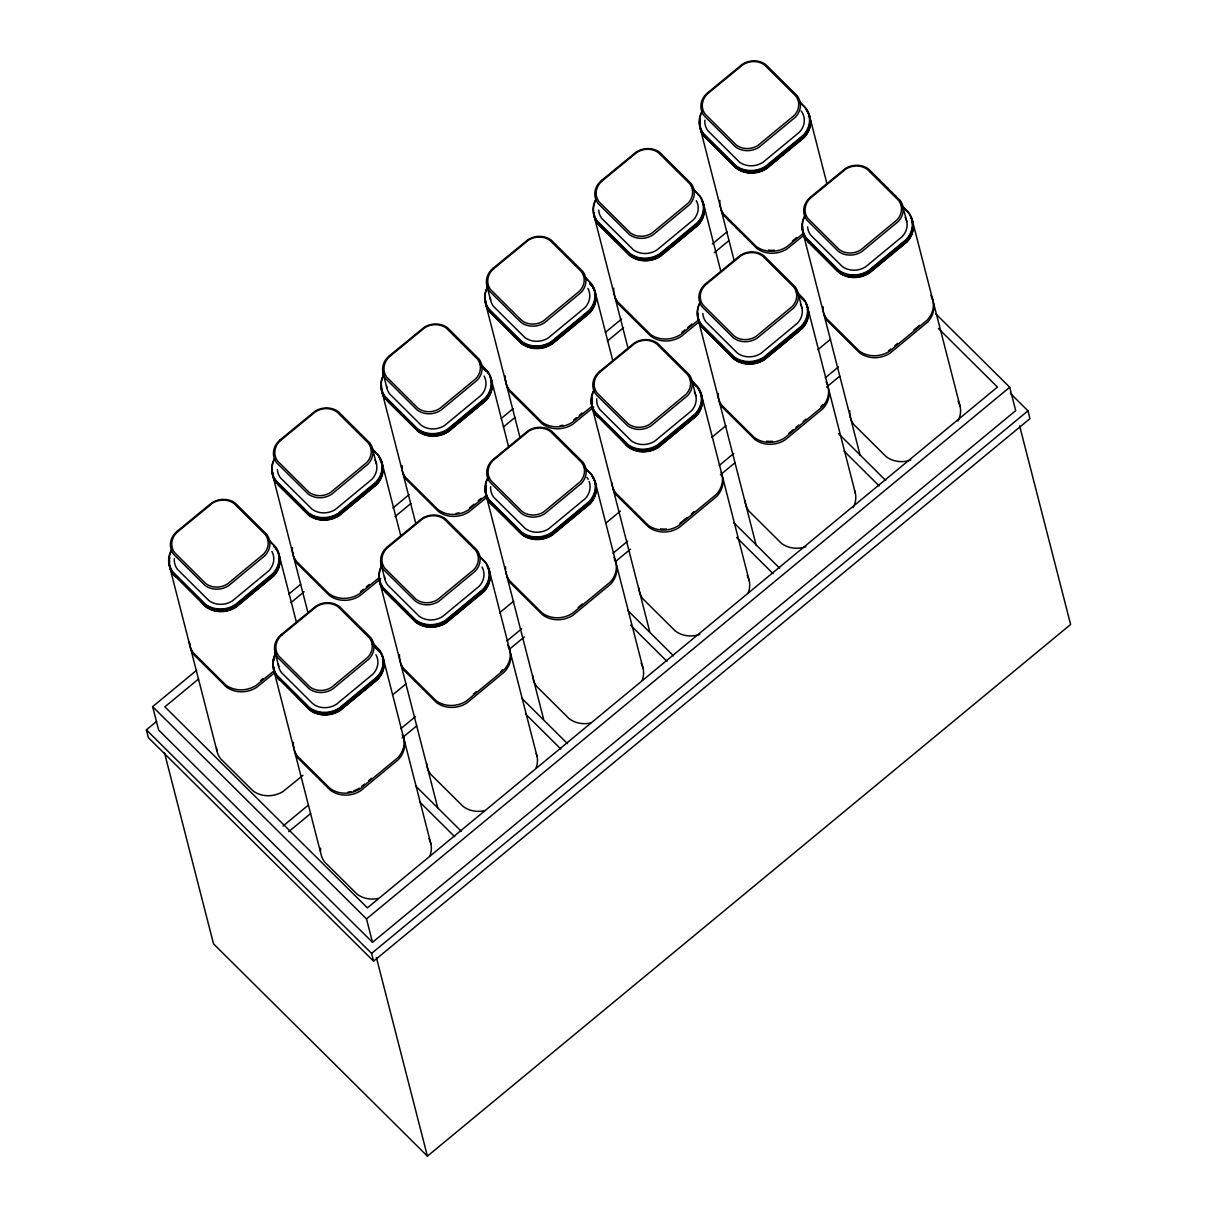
<?xml version="1.0" encoding="UTF-8"?>
<svg xmlns="http://www.w3.org/2000/svg" width="1217" height="1217" viewBox="0 0 1217 1217"><rect width="100%" height="100%" fill="white"/><g stroke="black" fill="none" stroke-linecap="round" stroke-linejoin="round"><path stroke-width="1.5" d="M271.056 577.756L273.293 575.671A24.72 21.952 -14.4 0 0 279.012 565.16M374.121 486.298L376.342 484.214M587.066 314.731L589.287 312.647M695.485 226.94L697.706 224.856A24.72 21.952 -14.4 0 0 702.574 217.174M801.592 139.24L803.813 137.141A24.72 21.952 -14.4 0 0 805.791 134.768M375.155 681.094L377.666 679.056A25.161 22.347 -14.4 0 0 379.917 651.643M481.263 593.394L483.499 591.31A24.72 21.952 -14.4 0 0 488.367 583.628M587.37 505.679L589.606 503.595A24.72 21.952 -14.4 0 0 591.584 501.221M693.477 417.979L695.698 415.895A24.72 21.952 -14.4 0 0 701.433 405.383M799.584 330.279L802.079 328.24A25.161 22.347 -14.4 0 0 807.175 305.954M344.152 511.064L338.798 515.247A24.72 21.952 -14.4 0 1 308.981 514.791L276.639 482.693A24.72 21.952 -14.4 0 1 273.855 477.642M348.427 507.535L359.852 498.088M362.696 495.73L365.556 493.372M369.831 489.842L372.691 487.485M557.097 339.497L551.742 343.681A24.72 21.952 -14.4 0 1 548.943 345.248M561.372 335.953L572.796 326.521M575.641 324.163L578.501 321.805M582.776 318.261L585.636 315.903M245.378 598.992L235.748 606.705A24.72 21.952 -14.4 0 1 208.457 607.907M248.238 596.634L252.512 593.09M256.787 589.56L259.647 587.202M262.507 584.845L266.782 581.3M456.162 424.763L447.962 431.305A24.72 21.952 -14.4 0 1 418.131 430.848L413.248 426.269M459.022 422.405L463.297 418.861M466.157 416.503L470.431 412.959M473.291 410.601L477.566 407.071M480.426 404.713L483.271 402.355M662.657 254.064L665.516 251.706M669.791 248.162L672.651 245.804M676.926 242.274L688.35 232.843M691.195 230.469L694.055 228.111M771.624 164.006L766.269 168.174A24.72 21.952 -14.4 0 1 747.801 172.282M774.484 161.648L778.758 158.104M781.618 155.746L785.893 152.201M788.738 149.843L793.028 146.314M795.872 143.956L800.162 140.411M935.736 313.819L1009.714 387.265L1015.708 410.646L372.508 942.323L158.636 730.033L152.627 706.636L196.591 670.308M288.901 594.002L300.614 584.312M392.924 508.021L409.034 494.695M501.343 418.389L513.072 408.699M605.366 332.408L621.491 319.082M712.325 243.993L726.975 231.884M198.584 678.964L164.888 706.818L367.412 907.867L997.453 387.067L938.444 328.484M290.893 602.674L304.083 591.766M394.932 516.677L411.042 503.351M503.351 427.045L515.08 417.355M607.389 341.064L623.5 327.738M714.349 252.649L728.998 240.54M1010.429 393.426L1027.969 410.829L1029.962 418.633L373.589 961.187L148.383 737.639L146.39 729.835L156.643 721.362M360.582 591.645L363.442 589.302M366.287 586.944L369.131 584.586M378.837 577.969L359.167 593.972A25.161 22.347 -14.4 0 1 328.818 593.5L296.4 561.326A25.161 22.347 -14.4 0 1 292.384 547.544M380.769 578.729L359.669 595.919A25.161 22.347 -14.4 0 1 329.32 595.448L296.902 563.273A25.161 22.347 -14.4 0 1 292.856 552.427M573.526 420.078L576.371 417.72M579.231 415.377L582.076 413.019M591.781 406.387L572.112 422.39A25.161 22.347 -14.4 0 1 541.763 421.934L509.345 389.759A25.161 22.347 -14.4 0 1 505.329 375.962M260.377 680.759L263.222 678.401M469.747 507.702L474.022 504.173M478.281 500.643L481.126 498.285M681.961 332.287L684.806 329.929M687.651 327.586L691.91 324.057M792.328 241.057L796.603 237.528M274.357 670.613L256.118 685.43A25.161 22.347 -14.4 0 1 225.769 684.973L193.351 652.799A25.161 22.347 -14.4 0 1 189.304 641.952M486.572 495.197L468.332 510.014A25.161 22.347 -14.4 0 1 437.983 509.558L405.565 477.383A25.161 22.347 -14.4 0 1 401.519 466.537M698.771 319.782L680.531 334.614A25.161 22.347 -14.4 0 1 650.182 334.143L617.764 301.968A25.161 22.347 -14.4 0 1 613.748 288.186M803.448 233.253L786.638 246.899A25.161 22.347 -14.4 0 1 756.289 246.442L723.872 214.268A25.161 22.347 -14.4 0 1 719.856 200.47M593.713 407.163L572.614 424.353A25.161 22.347 -14.4 0 1 542.265 423.881L509.847 391.707A25.161 22.347 -14.4 0 1 505.8 380.86M274.859 672.56L256.62 687.377A25.161 22.347 -14.4 0 1 226.271 686.92L193.853 654.746A25.161 22.347 -14.4 0 1 189.806 643.899M487.059 497.144L468.834 511.977A25.161 22.347 -14.4 0 1 438.47 511.505L406.067 479.331A25.161 22.347 -14.4 0 1 402.036 465.533M699.273 321.729L681.033 336.561A25.161 22.347 -14.4 0 1 650.684 336.09L618.266 303.915A25.161 22.347 -14.4 0 1 614.22 293.069M803.95 235.2L787.14 248.846A25.161 22.347 -14.4 0 1 756.791 248.39L724.374 216.215A25.161 22.347 -14.4 0 1 720.327 205.369M346.617 704.689L339.847 710.043A24.72 21.952 -14.4 0 1 310.016 709.587L297.054 697.006M349.477 702.331L353.751 698.786M356.611 696.428L360.886 692.884M363.746 690.526L368.021 686.997M370.881 684.639L373.741 682.281M451.294 618.16L445.954 622.343A24.72 21.952 -14.4 0 1 443.155 623.91M454.154 615.802L465.563 606.37M469.853 602.826L472.698 600.468M476.988 596.923L479.833 594.565M560.261 528.087L564.536 524.557M567.396 522.199L571.671 518.655M574.53 516.297L578.805 512.753M581.665 510.395L584.51 508.037M669.213 438.029L658.154 446.928A24.72 21.952 -14.4 0 1 639.686 451.035M672.073 435.671L676.348 432.126M679.208 429.768L683.482 426.239M686.342 423.881L690.617 420.337M773.89 351.5L764.261 359.213M778.18 347.971L781.025 345.598M783.885 343.24L795.294 333.808M879.739 264.013L869.06 272.593A24.72 21.952 -14.4 0 1 856.981 276.807M882.462 261.761L886.554 258.384M890.646 254.992L893.4 252.725M897.507 249.318L906.604 241.559A24.72 21.952 -14.4 0 0 911.472 233.877M375.399 681.17L340.03 710.165A25.161 22.347 -14.4 0 1 309.681 709.694L307.46 707.777M799.828 330.355L764.459 359.334A25.161 22.347 -14.4 0 1 734.094 358.878L703.593 328.879M393.167 694.466L406.022 683.848M606.112 522.899L620.396 511.094M302.972 775.305L283.302 791.309A25.161 22.347 -14.4 0 1 252.953 790.852L220.536 758.678A25.161 22.347 -14.4 0 1 216.489 747.831M499.472 612.881L513.757 601.076M711.686 437.466L725.956 425.661M817.794 349.766L830.633 339.132M283.029 826.039L307.901 805.471M400.834 728.648L415.484 716.554M506.941 640.948L521.576 628.854M613.049 553.248L627.683 541.139M719.156 465.533L733.79 453.439M825.263 377.833L838.437 366.941M288.703 831.667L310.654 813.519M402.127 737.913L416.762 725.819M509.695 648.996L524.329 636.902M615.787 561.296L630.421 549.186M720.434 474.797L735.068 462.688M826.541 387.082L839.715 376.205M361.632 786.441L364.476 784.098M368.751 780.569L371.596 778.211M473.428 694.04L476.273 691.682M578.105 607.496L582.38 603.967M679.953 523.325L687.057 517.438M691.332 513.909L694.177 511.566M788.905 433.267L793.165 429.738M796.009 427.38L798.854 425.037M803.129 421.508L805.973 419.15M894.921 345.628L897.644 343.377M913.997 329.868L919.474 325.335M372.508 942.323L366.5 918.926L1009.714 387.265M373.589 961.187L371.596 953.398L1027.969 410.829M164.417 752.532L213.538 943.86L427.41 1156.15L1070.61 624.473L1019.603 425.798M836.672 270.341L839 272.638A25.161 22.347 -14.4 0 0 869.349 273.11L906.984 242A25.161 22.347 -14.4 0 0 910.848 217.052M625.781 444.661L628.002 446.578A25.161 22.347 -14.4 0 0 658.351 447.05L695.972 415.94A25.161 22.347 -14.4 0 0 698.239 388.512M205.932 606.249L201.048 601.685M203.361 604.453L205.582 606.37A25.161 22.347 -14.4 0 0 235.931 606.827L273.566 575.732A25.161 22.347 -14.4 0 0 275.833 548.304M798.641 100.615L805.928 108.146A25.161 22.347 -14.4 0 1 803.676 135.574L766.041 166.668A25.161 22.347 -14.4 0 1 735.692 166.212L703.274 134.037A25.161 22.347 -14.4 0 1 701.859 111.645M799.599 102.03L805.517 108.176A24.72 21.952 -14.4 0 1 803.296 135.133L765.752 166.166A24.72 21.952 -14.4 0 1 735.935 165.71L703.593 133.596A24.72 21.952 -14.4 0 1 702.194 111.614M902.771 206.373L908.719 212.564A25.161 22.347 -14.4 0 1 906.452 239.977L868.832 271.087A25.161 22.347 -14.4 0 1 838.483 270.63L806.065 238.441A25.161 22.347 -14.4 0 1 804.65 216.063M902.39 206.449L908.308 212.595A24.72 21.952 -14.4 0 1 906.087 239.551L868.542 270.585A24.72 21.952 -14.4 0 1 838.711 270.128L806.369 238.015A24.72 21.952 -14.4 0 1 804.985 216.033M901.843 206.662L904.535 209.339M731.569 163.154L734.262 165.831M816.85 250.2L806.901 240.038A24.72 21.952 -14.4 0 1 803.311 232.234M834.345 267.573L839.228 272.136A24.72 21.952 -14.4 0 0 850.592 276.7M808.392 242.259L836.779 270.722M692.534 188.331L699.821 195.846A25.161 22.347 -14.4 0 1 697.569 223.274L659.933 254.383A25.161 22.347 -14.4 0 1 629.585 253.912L597.167 221.737A25.161 22.347 -14.4 0 1 595.752 199.36M796.633 291.654L803.92 299.184A25.161 22.347 -14.4 0 1 801.668 326.612L764.033 357.707A25.161 22.347 -14.4 0 1 733.684 357.25L701.266 325.076A25.161 22.347 -14.4 0 1 699.851 302.683M693.492 189.73L699.41 195.891A24.72 21.952 -14.4 0 1 697.189 222.833L659.644 253.866A24.72 21.952 -14.4 0 1 629.828 253.41L597.486 221.311A24.72 21.952 -14.4 0 1 596.102 199.314M796.253 291.73L803.509 299.215A24.72 21.952 -14.4 0 1 801.288 326.171L763.744 357.205A24.72 21.952 -14.4 0 1 733.927 356.748L701.585 324.635A24.72 21.952 -14.4 0 1 700.186 302.653M798.398 294.62L804.437 301.207M797.15 293.677L802.535 299.032M838.528 433.602L885.717 480.441M844.081 451.081L879.13 485.887M625.462 250.869L630.345 255.433A24.72 21.952 -14.4 0 0 648.098 260.088M720.129 344.837L734.444 358.756A24.72 21.952 -14.4 0 0 761.462 360.78M690.526 379.369L697.813 386.884A25.161 22.347 -14.4 0 1 695.561 414.312L657.925 445.422A25.161 22.347 -14.4 0 1 627.576 444.95L595.159 412.776A25.161 22.347 -14.4 0 1 593.744 390.398M690.145 379.43L697.402 386.93A24.72 21.952 -14.4 0 1 695.181 413.871L657.636 444.905A24.72 21.952 -14.4 0 1 627.82 444.448L595.478 412.35A24.72 21.952 -14.4 0 1 594.094 390.353M693.644 383.659L696.337 386.337M693.736 384.055L696.428 386.732M584.403 276.411L591.401 283.637A25.161 22.347 -14.4 0 1 589.15 311.065L551.514 342.16A25.161 22.347 -14.4 0 1 521.165 341.703L488.747 309.529A25.161 22.347 -14.4 0 1 487.332 287.151M585.301 277.735L590.99 283.683A24.72 21.952 -14.4 0 1 588.769 310.624L551.225 341.658A24.72 21.952 -14.4 0 1 521.393 341.201L489.067 309.103A24.72 21.952 -14.4 0 1 487.667 287.106M733.76 522.641L779.61 568.156M736.62 537.458L773.023 573.587M623.454 441.908L626.147 444.57M480.319 363.731L487.621 371.261A25.161 22.347 -14.4 0 1 485.355 398.689L447.734 429.784A25.161 22.347 -14.4 0 1 417.37 429.327L384.968 397.153A25.161 22.347 -14.4 0 1 383.553 374.775M584.419 467.069L591.721 474.6A25.161 22.347 -14.4 0 1 589.454 502.012L551.818 533.122A25.161 22.347 -14.4 0 1 521.469 532.65L489.051 500.476A25.161 22.347 -14.4 0 1 487.652 478.098M479.939 363.807L487.211 371.307A24.72 21.952 -14.4 0 1 484.99 398.248L447.445 429.282A24.72 21.952 -14.4 0 1 417.614 428.825L385.272 396.727A24.72 21.952 -14.4 0 1 383.887 374.73M585.377 468.469L591.295 474.63A24.72 21.952 -14.4 0 1 589.074 501.571L551.544 532.605A24.72 21.952 -14.4 0 1 521.713 532.148L489.371 500.05A24.72 21.952 -14.4 0 1 487.987 478.068M480.745 365.359L486.237 371.109M483.149 368.492L485.842 371.17M627.668 610.341L673.503 655.857M630.512 625.158L666.916 661.303M517.347 529.608L522.23 534.172A24.72 21.952 -14.4 0 0 546.281 537.442M387.28 400.956L417.796 430.955A25.161 22.347 -14.4 0 0 448.145 431.411L485.781 400.317A25.161 22.347 -14.4 0 0 489.645 375.368M371.17 447.689L378.457 455.204A25.161 22.347 -14.4 0 1 376.205 482.632L338.569 513.741A25.161 22.347 -14.4 0 1 308.22 513.27L275.803 481.095A25.161 22.347 -14.4 0 1 274.388 458.718M372.128 449.088L378.046 455.249A24.72 21.952 -14.4 0 1 375.825 482.191L338.28 513.224A24.72 21.952 -14.4 0 1 308.464 512.768L276.122 480.669A24.72 21.952 -14.4 0 1 274.723 458.672M478.311 554.769L485.613 562.3A25.161 22.347 -14.4 0 1 483.347 589.728L445.726 620.822A25.161 22.347 -14.4 0 1 415.362 620.366L382.959 588.191A25.161 22.347 -14.4 0 1 381.545 565.814M479.285 556.184L485.203 562.345A24.72 21.952 -14.4 0 1 482.982 589.287L445.437 620.32A24.72 21.952 -14.4 0 1 415.606 619.864L383.264 587.765A24.72 21.952 -14.4 0 1 381.879 565.768M521.561 698.056L567.396 743.557M525.759 714.196L560.824 749.003M278.13 484.898L308.631 514.897A25.161 22.347 -14.4 0 0 338.995 515.369L376.616 484.26A25.161 22.347 -14.4 0 0 378.883 456.847M401.823 607.968L383.781 589.773A24.72 21.952 -14.4 0 1 380.997 584.723M411.24 617.323L416.123 621.887A24.72 21.952 -14.4 0 0 440.174 625.142M385.272 591.994L415.788 621.993A25.161 22.347 -14.4 0 0 446.137 622.45L483.773 591.356A25.161 22.347 -14.4 0 0 487.637 566.407M268.12 539.146L275.407 546.676A25.161 22.347 -14.4 0 1 273.156 574.089L235.52 605.199A25.161 22.347 -14.4 0 1 205.171 604.743L172.753 572.553A25.161 22.347 -14.4 0 1 171.338 550.175M373.558 643.823L379.506 650A25.161 22.347 -14.4 0 1 377.24 677.428L339.619 708.537A25.161 22.347 -14.4 0 1 309.27 708.066L276.852 675.891A25.161 22.347 -14.4 0 1 275.438 653.514M267.725 539.222L274.996 546.707A24.72 21.952 -14.4 0 1 272.775 573.663L235.231 604.697A24.72 21.952 -14.4 0 1 205.399 604.24L173.073 572.127A24.72 21.952 -14.4 0 1 171.673 550.145M373.178 643.884L379.095 650.045A24.72 21.952 -14.4 0 1 376.874 676.987L339.33 708.02A24.72 21.952 -14.4 0 1 309.498 707.564L277.157 675.465A24.72 21.952 -14.4 0 1 275.772 653.468M372.63 644.112L380.023 652.023A25.161 22.347 -14.4 0 1 377.757 679.451L340.136 710.545A25.161 22.347 -14.4 0 1 309.787 710.089L277.263 677.519A25.161 22.347 -14.4 0 1 273.612 669.578M372.737 644.493L378.122 649.848M372.341 644.569L379.613 652.069M415.453 785.756L461.289 831.272M419.652 801.912L454.717 836.703M152.627 706.636L366.5 918.926M146.39 729.835L371.596 953.398M808.484 242.639L806.475 240.084A25.161 22.347 -14.4 0 1 802.459 226.286M705.982 137.764L704.111 135.619A24.72 21.952 -14.4 0 1 702.528 133.185M703.974 328.803L702.103 326.658A24.72 21.952 -14.4 0 1 698.512 318.854M599.89 225.48L598.003 223.335A24.72 21.952 -14.4 0 1 595.219 218.269M589.91 283.089L591.827 285.265A25.161 22.347 -14.4 0 1 589.56 312.693L551.94 343.787A25.161 22.347 -14.4 0 1 521.576 343.331L489.173 311.156A25.161 22.347 -14.4 0 1 485.111 300.31M590.017 283.485L591.918 285.66A25.161 22.347 -14.4 0 1 589.667 313.073L552.031 344.183A25.161 22.347 -14.4 0 1 521.682 343.726L489.264 311.537A25.161 22.347 -14.4 0 1 485.218 300.69M589.621 283.546L591.508 285.691M597.882 416.518L595.995 414.373A24.72 21.952 -14.4 0 1 592.405 406.554M597.593 416.975L595.676 414.799A25.161 22.347 -14.4 0 1 592.116 398.065M486.131 370.713L488.139 373.284M489.888 502.073L491.774 504.218M387.675 400.88L385.789 398.735A24.72 21.952 -14.4 0 1 383.005 393.684M274.023 546.509L275.924 548.7A25.161 22.347 -14.4 0 1 273.673 576.113L236.037 607.222A25.161 22.347 -14.4 0 1 205.688 606.751L173.164 574.196A25.161 22.347 -14.4 0 1 169.604 557.462M279.56 679.634L277.689 677.489A24.72 21.952 -14.4 0 1 276.107 675.055M279.271 680.09L277.37 677.915A25.161 22.347 -14.4 0 1 273.323 667.068M173.59 574.15L175.461 576.295M175.172 576.752L173.27 574.576A25.161 22.347 -14.4 0 1 169.711 557.858M913.374 224.4L932.967 300.736M933.758 303.778L960.152 406.615M902.877 206.418L906.771 221.555M810.583 119.981L826.921 183.6M803.403 234.379L823.011 310.731M823.787 313.773L860.1 455.173M808.575 311.02L828.184 387.371M828.96 390.398L855.368 493.25M798.078 293.038L801.973 308.175M700.627 129.96L720.221 206.312M720.996 209.354L734.201 260.773M704.476 207.681L720.814 271.3M698.619 321.014L718.213 397.35M718.988 400.393L756.244 545.475M702.468 398.72L722.077 475.071M722.852 478.098L749.261 580.95M691.986 380.738L695.865 395.875M594.52 217.676L614.113 294.027M614.904 297.054L628.109 348.473M596.056 295.472L612.851 360.917M592.512 408.714L612.105 485.066M612.896 488.093L649.665 631.349M596.36 486.42L615.969 562.771M616.745 565.814L643.154 668.65M486.709 285.021L490.603 300.143M486.085 305.467L505.694 381.803M506.47 384.846L520.146 438.105M492.261 383.096L508.6 446.715M486.404 496.414L506.013 572.766A25.161 22.347 -14.4 0 0 509.664 580.722L542.067 612.896A25.161 22.347 -14.4 0 0 572.431 613.353L610.052 582.243A25.161 22.347 -14.4 0 0 613.931 557.31M506.789 575.808L543.573 719.049M490.253 574.135L509.862 650.486M510.638 653.514L537.047 756.365M382.929 372.63L386.823 387.767M382.305 393.091L401.914 469.427M402.69 472.47L415.895 523.888M383.112 467.039L400.849 536.119M372.615 449.073L376.509 464.194M380.921 563.684L384.815 578.805M380.297 584.13L399.906 660.466M400.682 663.508L437.937 808.59M384.161 661.835L403.755 738.187M404.531 741.229L430.94 844.066M273.156 477.034L292.749 553.385M293.525 556.412L308.144 613.353M280.062 558.512L296.4 622.13M376.388 957.475L427.41 1156.15M274.814 651.384L278.708 666.52M274.19 671.83L293.799 748.181M294.575 751.208L320.984 854.06A25.161 22.347 -14.4 0 0 324.635 862.001L357.053 894.176A25.161 22.347 -14.4 0 0 378.35 898.405M170.091 568.491L189.7 644.843M190.476 647.885L216.885 750.722M502.575 669.7A22.956 20.385 -14.4 0 1 500.461 671.678M508.326 646.957A25.161 22.347 -14.4 0 1 504.447 671.906L466.826 703.015A25.161 22.347 -14.4 0 1 436.462 702.544L404.059 670.369A25.161 22.347 -14.4 0 1 399.997 659.523M507.824 645.01A25.161 22.347 -14.4 0 1 503.944 669.958L466.324 701.068A25.161 22.347 -14.4 0 1 435.975 700.596L403.557 668.422A25.161 22.347 -14.4 0 1 399.526 654.624M487.743 566.803A25.161 22.347 -14.4 0 1 483.864 591.736L446.243 622.845A25.161 22.347 -14.4 0 1 415.879 622.389L383.37 589.819A25.161 22.347 -14.4 0 1 379.324 578.973M536.225 753.551A25.161 22.347 -14.4 0 1 536.088 768.018M426.695 763.455A25.161 22.347 -14.4 0 0 430.742 774.301L463.16 806.475A25.161 22.347 -14.4 0 0 484.457 810.689M383.477 590.199A25.161 22.347 -14.4 0 1 379.415 579.353M380.191 581.969A24.72 21.952 -14.4 0 1 379.81 579.125M384.496 576.569A19.472 17.281 -14.4 0 0 387.63 584.966L419.089 616.182A19.472 17.281 -14.4 0 0 442.577 616.532L479.087 586.351A19.472 17.281 -14.4 0 0 482.069 567.061M487.302 566.787A24.72 21.952 -14.4 0 1 489.69 575.017M170.806 569.1A24.72 21.952 -14.4 0 1 170 566.346M169.604 563.486A24.72 21.952 -14.4 0 1 169.635 560.596M174.32 558.664A19.472 17.281 -14.4 0 0 177.439 569.328L208.883 600.544A19.472 17.281 -14.4 0 0 232.371 600.909L268.881 570.727A19.472 17.281 -14.4 0 0 271.878 551.423M279.499 559.394A24.72 21.952 -14.4 0 1 279.469 562.284M381.362 384.983A25.161 22.347 -14.4 0 0 385.378 398.78L417.887 431.35A25.161 22.347 -14.4 0 0 448.252 431.807L485.872 400.697A25.161 22.347 -14.4 0 0 489.751 375.764M385.485 399.161A25.161 22.347 -14.4 0 1 381.453 385.378M386.504 385.53A19.472 17.281 -14.4 0 0 389.638 393.912L421.097 425.144A19.472 17.281 -14.4 0 0 444.585 425.494L481.095 395.312A19.472 17.281 -14.4 0 0 484.077 376.023M490.512 378.365A24.72 21.952 -14.4 0 1 491.227 389.759M490.375 392.589A24.72 21.952 -14.4 0 1 487.485 397.883M459.128 512.844A22.956 20.385 -14.4 0 1 456.162 513.331M273.049 474.873A24.72 21.952 -14.4 0 1 272.654 472.029M277.354 469.473A19.472 17.281 -14.4 0 0 280.488 477.87L311.932 509.086A19.472 17.281 -14.4 0 0 335.42 509.451L371.93 479.27A19.472 17.281 -14.4 0 0 374.927 459.965M272.167 471.877A25.161 22.347 -14.4 0 0 276.229 482.723L308.738 515.293A25.161 22.347 -14.4 0 0 339.087 515.749L376.722 484.655A25.161 22.347 -14.4 0 0 378.974 457.227M276.32 483.119A25.161 22.347 -14.4 0 1 272.273 472.272M380.145 459.707A24.72 21.952 -14.4 0 1 382.549 467.921M379.947 479.255A24.72 21.952 -14.4 0 1 378.32 481.841M593.546 212.519A25.161 22.347 -14.4 0 0 597.593 223.365L630.01 255.54A25.161 22.347 -14.4 0 0 660.359 256.011M594.413 215.515A24.72 21.952 -14.4 0 1 594.018 212.671M593.637 212.914A25.161 22.347 -14.4 0 0 597.684 223.761L630.102 255.935A25.161 22.347 -14.4 0 0 660.451 256.391L698.086 225.297A25.161 22.347 -14.4 0 0 701.95 200.349M598.718 210.115A19.472 17.281 -14.4 0 0 601.852 218.512L633.296 249.728A19.472 17.281 -14.4 0 0 656.784 250.094L693.294 219.912A19.472 17.281 -14.4 0 0 696.291 200.607M651.278 259.571A24.72 21.952 -14.4 0 0 660.162 255.889L697.98 224.902A25.161 22.347 -14.4 0 0 701.859 199.953M701.509 200.349A24.72 21.952 -14.4 0 1 703.517 205.719M806.445 110.169A25.161 22.347 -14.4 0 1 804.194 137.582L766.558 168.691A25.161 22.347 -14.4 0 1 736.209 168.22L703.791 136.045A25.161 22.347 -14.4 0 1 700.231 119.327M774.484 250.2A22.956 20.385 -14.4 0 1 768.535 250.109M700.125 118.931A25.161 22.347 -14.4 0 0 703.7 135.665L736.102 167.84A25.161 22.347 -14.4 0 0 766.467 168.296L804.087 137.202A25.161 22.347 -14.4 0 0 806.354 109.773M701.327 130.569A24.72 21.952 -14.4 0 1 700.52 127.815M700.125 124.971A24.72 21.952 -14.4 0 1 700.155 122.065M704.841 120.133A19.472 17.281 -14.4 0 0 707.959 130.797L739.404 162.028A19.472 17.281 -14.4 0 0 762.892 162.378L799.402 132.197A19.472 17.281 -14.4 0 0 801.151 110.975M744.713 171.673A24.72 21.952 -14.4 0 1 741.746 170.699M738.978 169.376A24.72 21.952 -14.4 0 1 736.452 167.718M810.02 120.863A24.72 21.952 -14.4 0 1 809.99 123.754M809.548 126.644A24.72 21.952 -14.4 0 1 807.419 132.197M808.818 115.25A24.72 21.952 -14.4 0 1 809.624 118.019M273.703 660.801A25.161 22.347 -14.4 0 1 274.57 657.91M274.89 672.438A24.72 21.952 -14.4 0 1 273.703 666.825M278.389 664.269A19.472 17.281 -14.4 0 0 281.523 672.666L312.982 703.882A19.472 17.281 -14.4 0 0 336.47 704.247L372.98 674.066A19.472 17.281 -14.4 0 0 375.977 654.761M383.203 659.873A24.72 21.952 -14.4 0 1 379.369 676.637M402.218 734.672A25.161 22.347 -14.4 0 1 398.339 759.606L360.719 790.715A25.161 22.347 -14.4 0 1 330.37 790.244L297.952 758.069A25.161 22.347 -14.4 0 1 293.905 747.223M402.933 735.387A25.161 22.347 -14.4 0 1 397.853 757.659L360.217 788.768A25.161 22.347 -14.4 0 1 329.868 788.297L297.45 756.122A25.161 22.347 -14.4 0 1 293.434 742.34M428.901 838.604A25.161 22.347 -14.4 0 1 429.981 855.734M320.588 851.155A25.161 22.347 -14.4 0 1 320.619 848.219M359.274 788.16A22.956 20.385 -14.4 0 1 353.904 790.761M351.013 791.582A22.956 20.385 -14.4 0 1 348.047 792.069M485.918 485.385A25.161 22.347 -14.4 0 0 489.477 502.104L521.895 534.293A25.161 22.347 -14.4 0 0 552.244 534.75M488.306 499.639A24.72 21.952 -14.4 0 1 486.298 494.269M485.918 491.409A24.72 21.952 -14.4 0 1 485.933 488.519M486.009 485.781A25.161 22.347 -14.4 0 0 489.584 502.499L521.987 534.674A25.161 22.347 -14.4 0 0 552.351 535.145L589.971 504.036A25.161 22.347 -14.4 0 0 592.238 476.608M490.634 486.587A19.472 17.281 -14.4 0 0 493.737 497.251L525.196 528.467A19.472 17.281 -14.4 0 0 548.669 528.832L585.179 498.651A19.472 17.281 -14.4 0 0 589.134 481.415M549.263 536.195A24.72 21.952 -14.4 0 0 552.062 534.628L589.88 503.64A25.161 22.347 -14.4 0 0 592.131 476.227M595.798 487.317A24.72 21.952 -14.4 0 1 595.767 490.208M595.326 493.083A24.72 21.952 -14.4 0 1 593.211 498.651M594.611 481.704A24.72 21.952 -14.4 0 1 595.402 484.457M586.929 477.429A19.472 17.281 -14.4 0 1 588.176 479.346M614.433 559.257A25.161 22.347 -14.4 0 1 610.554 584.206L572.933 615.3A25.161 22.347 -14.4 0 1 542.569 614.844L510.166 582.669A25.161 22.347 -14.4 0 1 506.105 571.823M641.116 663.189A25.161 22.347 -14.4 0 1 642.196 680.318M505.603 569.86A25.161 22.347 -14.4 0 1 505.633 566.924M532.787 675.754A25.161 22.347 -14.4 0 0 536.849 686.601L569.252 718.775A25.161 22.347 -14.4 0 0 590.564 722.989M910.742 216.672A25.161 22.347 -14.4 0 1 906.878 241.62L869.242 272.714A25.161 22.347 -14.4 0 1 838.893 272.258M911.609 219.668A24.72 21.952 -14.4 0 1 912.324 231.047M905.189 217.311A19.472 17.281 -14.4 0 1 902.193 236.615L865.683 266.797A19.472 17.281 -14.4 0 1 842.194 266.432L810.75 235.216A19.472 17.281 -14.4 0 1 807.601 226.834M806.582 240.464A25.161 22.347 -14.4 0 1 802.931 232.523M802.535 229.617A25.161 22.347 -14.4 0 1 802.566 226.681M849.831 410.768A25.161 22.347 -14.4 0 0 853.847 424.566L886.265 456.74A25.161 22.347 -14.4 0 0 910.742 460.056M823.148 306.836A25.161 22.347 -14.4 0 0 827.164 320.634L859.582 352.808A25.161 22.347 -14.4 0 0 889.931 353.265L927.567 322.17A25.161 22.347 -14.4 0 0 931.431 297.222M822.616 307.84A25.161 22.347 -14.4 0 0 826.662 318.687L859.08 350.861A25.161 22.347 -14.4 0 0 889.429 351.317L927.065 320.223A25.161 22.347 -14.4 0 0 930.929 295.275M890.844 348.99A22.956 20.385 -14.4 0 1 888.486 350.709M958.114 401.154A25.161 22.347 -14.4 0 1 957.916 421.052M592.01 397.685A25.161 22.347 -14.4 0 0 595.585 414.404L628.094 446.974A25.161 22.347 -14.4 0 0 658.443 447.43L696.078 416.336A25.161 22.347 -14.4 0 0 698.345 388.908M592.01 403.709A24.72 21.952 -14.4 0 1 592.04 400.819M596.726 398.872A19.472 17.281 -14.4 0 0 599.844 409.551L631.288 440.767A19.472 17.281 -14.4 0 0 654.776 441.132L691.286 410.95A19.472 17.281 -14.4 0 0 694.283 391.646M636.597 450.427A24.72 21.952 -14.4 0 1 633.631 449.438M630.862 448.115A24.72 21.952 -14.4 0 1 628.337 446.472M699.501 391.387A24.72 21.952 -14.4 0 1 701.874 402.492M721.757 474.219A25.161 22.347 -14.4 0 1 716.661 496.49L679.025 527.6A25.161 22.347 -14.4 0 1 648.676 527.128L616.258 494.954A25.161 22.347 -14.4 0 1 612.212 484.107M721.255 472.257A25.161 22.347 -14.4 0 1 716.159 494.543L678.523 525.653A25.161 22.347 -14.4 0 1 648.174 525.181L615.756 493.007A25.161 22.347 -14.4 0 1 611.71 482.16M747.223 575.474A25.161 22.347 -14.4 0 1 748.303 592.603M638.895 588.039A25.161 22.347 -14.4 0 0 642.956 598.886L675.359 631.06A25.161 22.347 -14.4 0 0 699.836 634.376M666.368 528.954A22.956 20.385 -14.4 0 1 660.42 528.863M697.66 312.906A25.161 22.347 -14.4 0 0 701.692 326.704L734.201 359.258A25.161 22.347 -14.4 0 0 764.55 359.73L802.186 328.62A25.161 22.347 -14.4 0 0 806.05 303.687M701.783 327.084A25.161 22.347 -14.4 0 1 697.767 313.301M702.817 313.454A19.472 17.281 -14.4 0 0 705.951 321.836L737.396 353.067A19.472 17.281 -14.4 0 0 760.884 353.417L797.394 323.235A19.472 17.281 -14.4 0 0 800.39 303.946M807.616 309.057A24.72 21.952 -14.4 0 1 801.805 328.179M827.864 386.504A25.161 22.347 -14.4 0 1 822.768 408.79L785.132 439.885A25.161 22.347 -14.4 0 1 754.783 439.428L722.366 407.254A25.161 22.347 -14.4 0 1 718.349 393.456M822.722 404.379A22.956 20.385 -14.4 0 1 820.882 406.584M826.13 381.895A25.161 22.347 -14.4 0 1 822.266 406.843L784.63 437.937A25.161 22.347 -14.4 0 1 754.281 437.481L721.864 405.307A25.161 22.347 -14.4 0 1 717.817 394.46M854.547 490.436A25.161 22.347 -14.4 0 1 853.117 507.672M745.002 500.339A25.161 22.347 -14.4 0 0 749.048 511.186L781.466 543.36A25.161 22.347 -14.4 0 0 805.943 546.676M772.476 441.239A22.956 20.385 -14.4 0 1 766.527 441.147M595.098 293.51A24.72 21.952 -14.4 0 1 595.493 296.355M595.463 299.245A24.72 21.952 -14.4 0 1 595.007 302.135M592.892 307.688A24.72 21.952 -14.4 0 1 591.264 310.259M593.09 288.125A24.72 21.952 -14.4 0 1 594.292 290.741M587.872 288.399A19.472 17.281 -14.4 0 1 584.875 307.688L548.365 337.87A19.472 17.281 -14.4 0 1 524.877 337.52L493.433 306.288A19.472 17.281 -14.4 0 1 490.299 297.906M486.8 306.06A24.72 21.952 -14.4 0 0 489.584 311.111L521.926 343.224A24.72 21.952 -14.4 0 0 545.961 346.48M485.994 303.307A24.72 21.952 -14.4 0 1 485.598 300.462M562.908 425.22A22.956 20.385 -14.4 0 1 559.957 425.707M177.165 531.236L175.294 532.985A19.472 17.281 -14.4 0 0 173.544 554.191L205.004 585.423A19.472 17.281 -14.4 0 0 228.477 585.773L265.002 555.591A19.472 17.281 -14.4 0 0 266.736 534.385L235.292 503.153A19.472 17.281 -14.4 0 0 211.804 502.804L177.165 531.236M178.032 531.51L176.267 533.152A17.905 15.897 -14.4 0 0 174.67 552.67L205.856 583.628A17.905 15.897 -14.4 0 0 227.457 583.962L263.663 554.039A17.905 15.897 -14.4 0 0 265.276 534.522L234.09 503.564A17.905 15.897 -14.4 0 0 212.473 503.23L178.032 531.51M280.214 439.778L278.343 441.512A19.472 17.281 -14.4 0 0 276.594 462.734L308.053 493.95A19.472 17.281 -14.4 0 0 331.541 494.315L368.051 464.133A19.472 17.281 -14.4 0 0 369.801 442.912L338.341 411.696A19.472 17.281 -14.4 0 0 314.853 411.331L280.214 439.778M281.081 440.052L279.332 441.695A17.905 15.897 -14.4 0 0 277.719 461.213L308.905 492.17A17.905 15.897 -14.4 0 0 330.507 492.505L366.713 462.566A17.905 15.897 -14.4 0 0 368.325 443.049L337.139 412.091A17.905 15.897 -14.4 0 0 315.522 411.772L281.081 440.052M389.364 355.82L387.508 357.57A19.472 17.281 -14.4 0 0 385.759 378.791L417.203 410.007A19.472 17.281 -14.4 0 0 440.691 410.372L477.201 380.191A19.472 17.281 -14.4 0 0 478.95 358.969L447.506 327.753A19.472 17.281 -14.4 0 0 424.018 327.388L389.364 355.82M390.231 356.094L388.482 357.737A17.905 15.897 -14.4 0 0 386.869 377.27L418.055 408.227A17.905 15.897 -14.4 0 0 439.672 408.547L475.877 378.624A17.905 15.897 -14.4 0 0 477.475 359.106L446.289 328.149A17.905 15.897 -14.4 0 0 424.687 327.814L390.231 356.094M493.159 268.196L491.288 269.946A19.472 17.281 -14.4 0 0 489.538 291.167L520.998 322.383A19.472 17.281 -14.4 0 0 544.486 322.748L580.996 292.567A19.472 17.281 -14.4 0 0 582.745 271.345L551.286 240.129A19.472 17.281 -14.4 0 0 527.798 239.764L493.159 268.196M494.026 268.47L492.261 270.113A17.905 15.897 -14.4 0 0 490.664 289.646L521.85 320.603A17.905 15.897 -14.4 0 0 543.451 320.923L579.657 291A17.905 15.897 -14.4 0 0 581.27 271.482L550.084 240.525A17.905 15.897 -14.4 0 0 528.467 240.19L494.026 268.47M601.578 180.42L599.722 182.154A19.472 17.281 -14.4 0 0 597.973 203.376L629.417 234.592A19.472 17.281 -14.4 0 0 652.905 234.957L689.415 204.775A19.472 17.281 -14.4 0 0 691.165 183.554L659.705 152.338A19.472 17.281 -14.4 0 0 636.232 151.973L601.578 180.42M602.445 180.694L600.696 182.337A17.905 15.897 -14.4 0 0 599.083 201.855L630.269 232.812A17.905 15.897 -14.4 0 0 651.871 233.147L688.077 203.209A17.905 15.897 -14.4 0 0 689.689 183.691L658.503 152.734A17.905 15.897 -14.4 0 0 636.902 152.399L602.445 180.694M707.685 92.705L705.814 94.454A19.472 17.281 -14.4 0 0 704.065 115.676L735.524 146.892A19.472 17.281 -14.4 0 0 759.012 147.242L795.522 117.075A19.472 17.281 -14.4 0 0 797.272 95.854L765.812 64.638A19.472 17.281 -14.4 0 0 742.324 64.273L707.685 92.705M708.553 92.979L706.803 94.622A17.905 15.897 -14.4 0 0 705.191 114.139L736.376 145.097A17.905 15.897 -14.4 0 0 757.978 145.431L794.184 115.509A17.905 15.897 -14.4 0 0 795.796 95.991L764.611 65.033A17.905 15.897 -14.4 0 0 743.009 64.699L708.553 92.979M281.264 634.574L279.393 636.308A19.472 17.281 -14.4 0 0 277.643 657.53L309.088 688.746A19.472 17.281 -14.4 0 0 332.576 689.111L369.086 658.929A19.472 17.281 -14.4 0 0 370.835 637.708L339.391 606.492A19.472 17.281 -14.4 0 0 315.903 606.127L281.264 634.574M282.131 634.848L280.366 636.491A17.905 15.897 -14.4 0 0 278.769 656.009L309.955 686.966A17.905 15.897 -14.4 0 0 331.556 687.301L367.762 657.363A17.905 15.897 -14.4 0 0 369.36 637.845L338.174 606.887A17.905 15.897 -14.4 0 0 316.572 606.568L282.131 634.848M387.356 546.859L385.5 548.608A19.472 17.281 -14.4 0 0 383.751 569.83L415.195 601.046A19.472 17.281 -14.4 0 0 438.683 601.411L475.193 571.229A19.472 17.281 -14.4 0 0 476.942 550.008L445.498 518.792A19.472 17.281 -14.4 0 0 422.01 518.427L387.356 546.859M388.238 547.133L386.474 548.776A17.905 15.897 -14.4 0 0 384.861 568.309L416.047 599.266A17.905 15.897 -14.4 0 0 437.664 599.585L473.869 569.662A17.905 15.897 -14.4 0 0 475.467 550.145L444.281 519.187A17.905 15.897 -14.4 0 0 422.679 518.853L388.238 547.133M493.463 459.159L491.607 460.908A19.472 17.281 -14.4 0 0 489.858 482.115L521.302 513.346A19.472 17.281 -14.4 0 0 544.79 513.696L581.3 483.514A19.472 17.281 -14.4 0 0 583.049 462.308L551.605 431.077A19.472 17.281 -14.4 0 0 528.117 430.727L493.463 459.159M494.33 459.433L492.581 461.076A17.905 15.897 -14.4 0 0 490.968 480.593L522.154 511.551A17.905 15.897 -14.4 0 0 543.756 511.885L579.961 481.962A17.905 15.897 -14.4 0 0 581.574 462.445L550.388 431.487A17.905 15.897 -14.4 0 0 528.787 431.153L494.33 459.433M599.57 371.459L597.714 373.193A19.472 17.281 -14.4 0 0 595.965 394.414L627.409 425.631A19.472 17.281 -14.4 0 0 650.897 425.996L687.407 395.814A19.472 17.281 -14.4 0 0 689.157 374.593L657.697 343.377A19.472 17.281 -14.4 0 0 634.224 343.011L599.57 371.459M600.437 371.733L598.688 373.376A17.905 15.897 -14.4 0 0 597.075 392.893L628.261 423.851A17.905 15.897 -14.4 0 0 649.863 424.185L686.069 394.247A17.905 15.897 -14.4 0 0 687.681 374.73L656.495 343.772A17.905 15.897 -14.4 0 0 634.894 343.437L600.437 371.733M705.677 283.744L703.806 285.493A19.472 17.281 -14.4 0 0 702.057 306.714L733.516 337.93A19.472 17.281 -14.4 0 0 757.004 338.28L793.514 308.114A19.472 17.281 -14.4 0 0 795.264 286.893L763.804 255.676A19.472 17.281 -14.4 0 0 740.316 255.311L705.677 283.744M706.545 284.017L704.795 285.66A17.905 15.897 -14.4 0 0 703.183 305.178L734.368 336.135A17.905 15.897 -14.4 0 0 755.97 336.47L792.176 306.547A17.905 15.897 -14.4 0 0 793.788 287.029L762.603 256.072A17.905 15.897 -14.4 0 0 741.001 255.737L706.545 284.017M810.476 197.124L808.605 198.873A19.472 17.281 -14.4 0 0 806.856 220.079L838.3 251.31A19.472 17.281 -14.4 0 0 861.788 251.66L898.298 221.479A19.472 17.281 -14.4 0 0 900.048 200.273L868.603 169.041A19.472 17.281 -14.4 0 0 845.115 168.691L810.476 197.124M811.343 197.397L809.579 199.04A17.905 15.897 -14.4 0 0 807.982 218.558L839.167 249.515A17.905 15.897 -14.4 0 0 860.769 249.85L896.975 219.927A17.905 15.897 -14.4 0 0 898.587 200.409L867.386 169.452A17.905 15.897 -14.4 0 0 845.785 169.117L811.343 197.397"/></g></svg>
